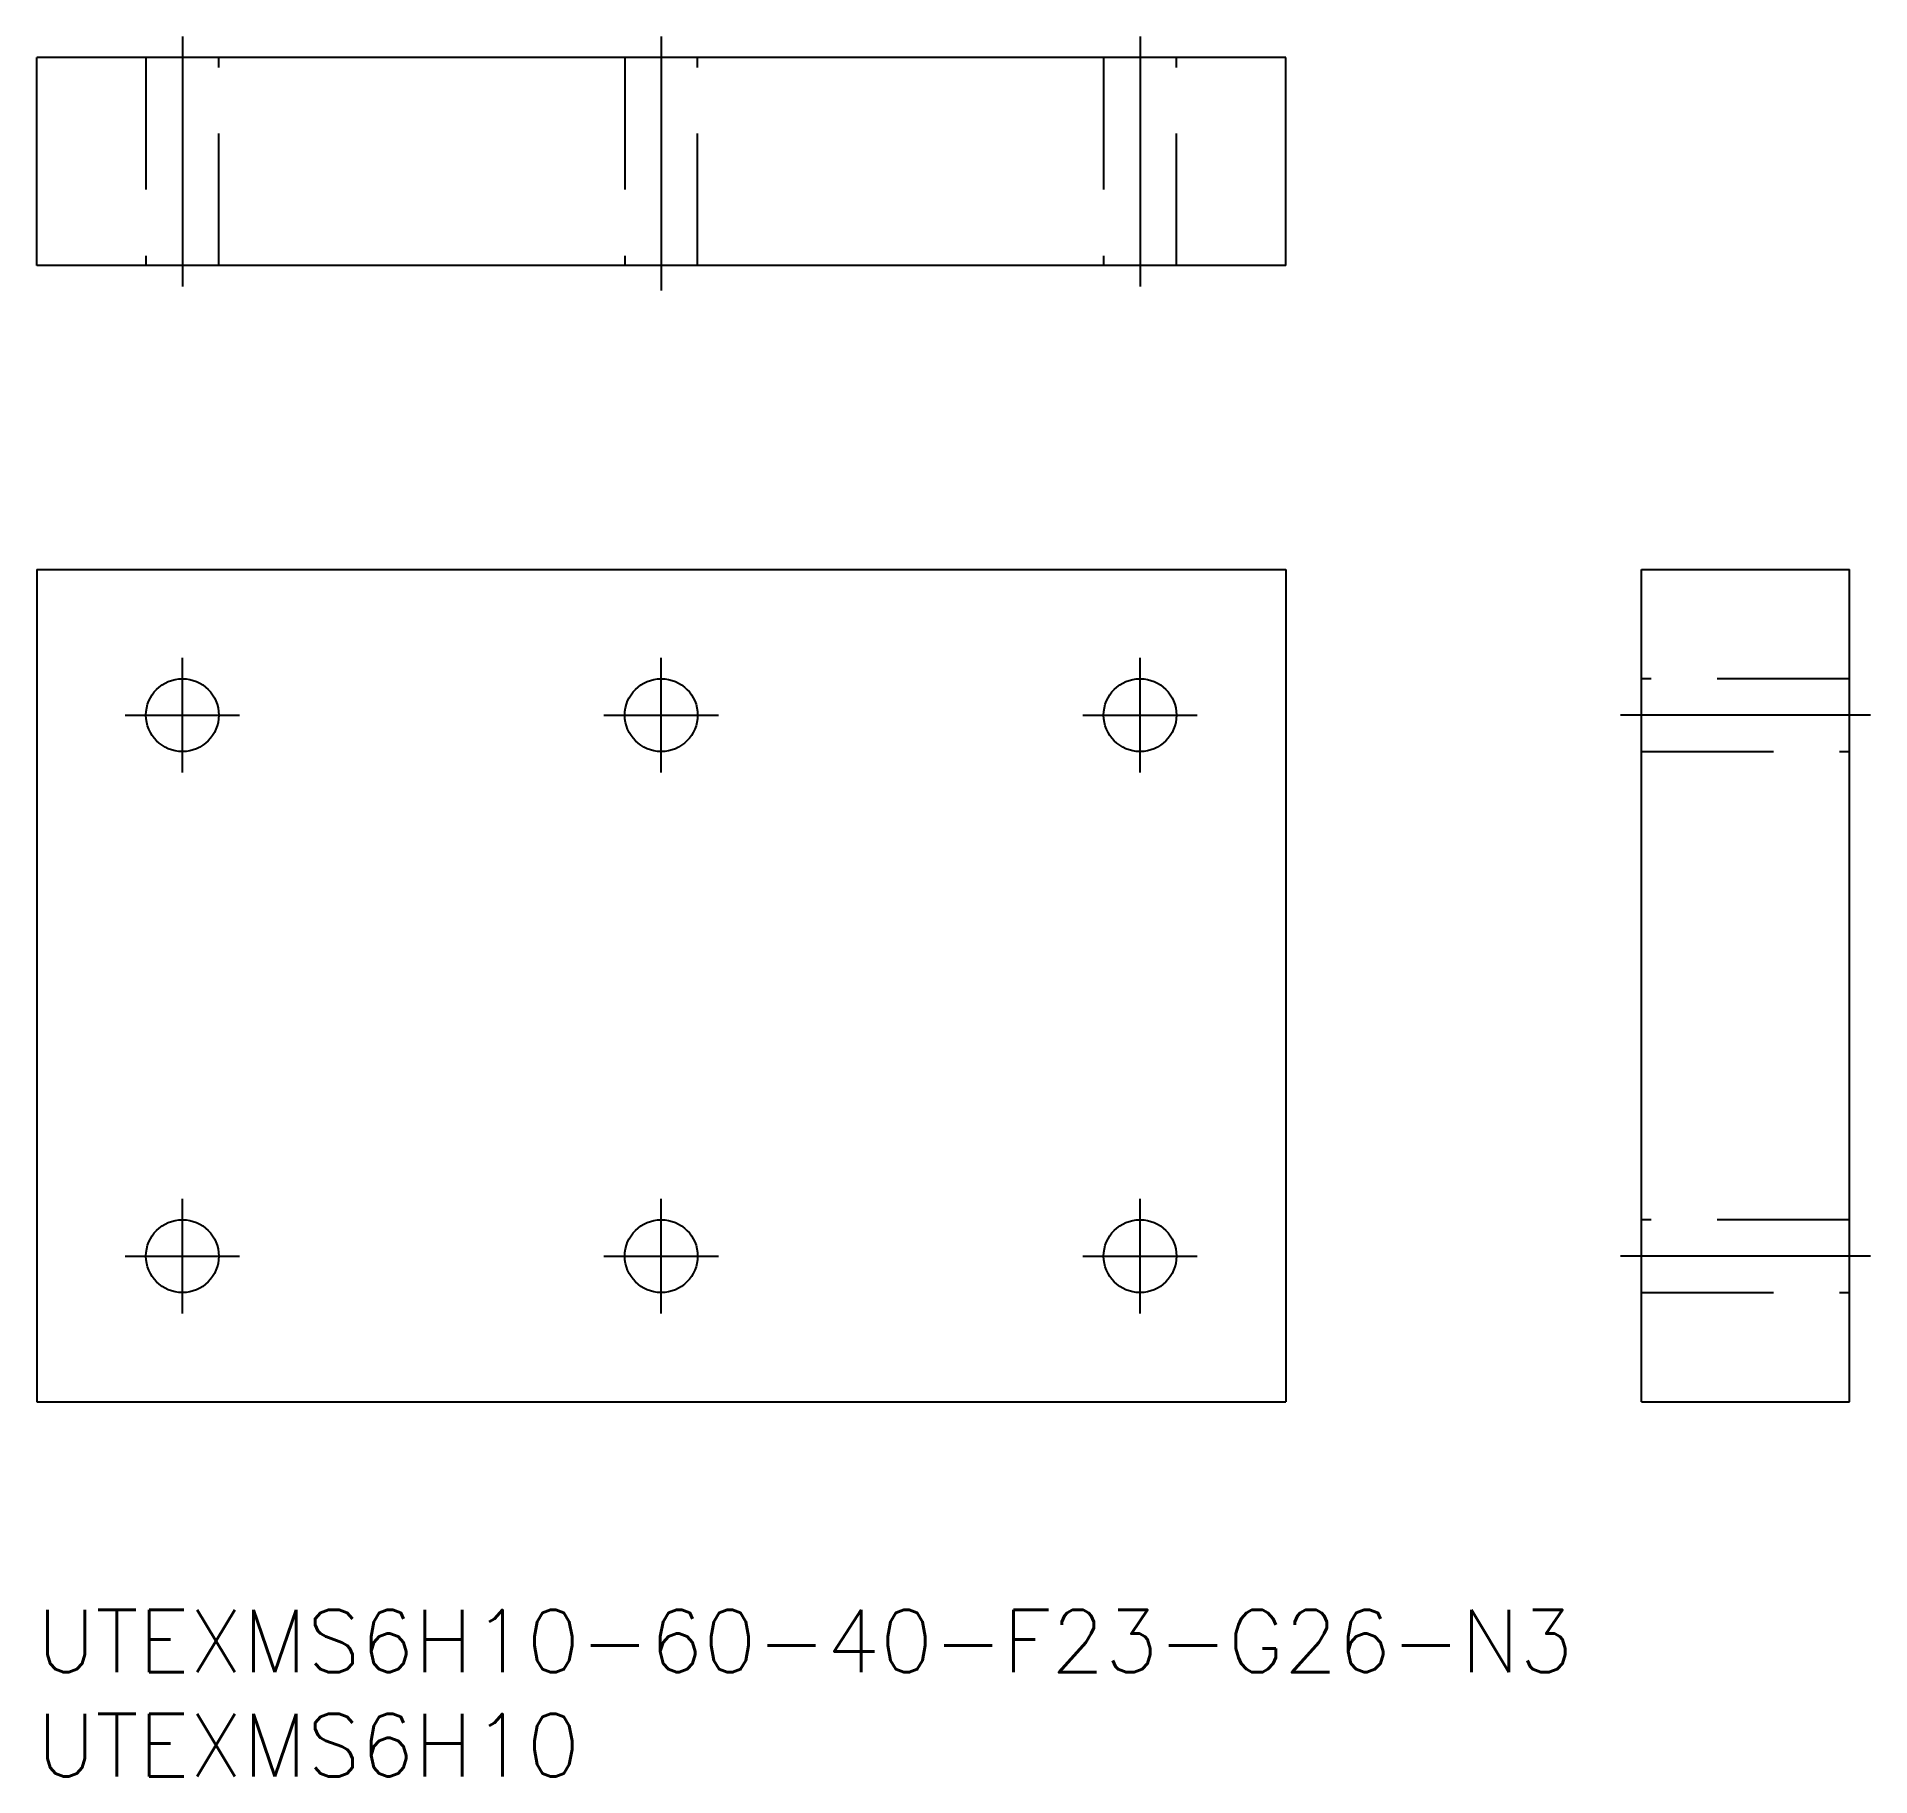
# Model space of a CAD drawing. Extents: x 0 to 88.1, y -8 to 75.6.
import ezdxf

# ---------------------------------------------------------------- set-up
doc = ezdxf.new("R2010")
doc.units = 0
doc.header["$LTSCALE"] = 0.5
doc.linetypes.add('CENTER', pattern=[50.8, 31.75, -6.35, 6.35, -6.35])
doc.linetypes.add('DASHED', pattern=[19.05, 12.7, -6.35])
for name, color, linetype in [('MSM_CENTER', 1, 'CENTER'), ('MSM_CONTINUOUS', 7, 'CONTINUOUS'), ('MSM_DASHED', 4, 'DASHED'), ('MSM_PART_NUMBER', 7, 'CONTINUOUS')]:
    doc.layers.add(name, color=color, linetype=linetype)
doc.styles.get("Standard").update_dxf_attribs({"font": 'txt.shx', "height": 1, "bigfont": 'bigfont.shx'})

# ---------------------------------------------------------------- blocks, each defined once
blk = doc.blocks.new('*U17')
at = {"layer": 'MSM_PART_NUMBER'}
blk.add_text('UTEXMS6H10-60-40-F23-G26-N3', height=3, dxfattribs=at).set_placement((0, -3))
blk = doc.blocks.new('*U18')
at = {"layer": 'MSM_PART_NUMBER'}
blk.add_text('UTEXMS6H10', height=3, dxfattribs=at).set_placement((0, -8))

msp = doc.modelspace()

# ---------------------------------------------------------------- linework, layer by layer
at = {"layer": 'MSM_CENTER'}
for p, q in [((7, 75.606), (7, 63.606)), ((30, 75.606), (30, 63.406)), ((53, 75.606), (53, 63.606)), ((7, 40.25), (7, 45.75)), ((30, 40.25), (30, 45.75)), ((53, 40.25), (53, 45.75)), ((4.25, 43), (9.75, 43)), ((27.25, 43), (32.75, 43)), ((50.25, 43), (55.75, 43)), ((88.079, 43), (76.079, 43)), ((7, 14.25), (7, 19.75)), ((30, 14.25), (30, 19.75)), ((53, 14.25), (53, 19.75)), ((4.25, 17), (9.75, 17)), ((27.25, 17), (32.75, 17)), ((50.25, 17), (55.75, 17)), ((88.079, 17), (76.079, 17))]:
    msp.add_line(p, q, dxfattribs=at)
at = {"layer": 'MSM_CONTINUOUS'}
for p, q in [((0, 64.606), (0, 74.606)), ((60, 74.606), (0, 74.606)), ((60, 64.606), (60, 74.606)), ((60, 64.606), (0, 64.606)), ((0, 50), (0, 10)), ((0, 50), (60, 50)), ((60, 50), (60, 10)), ((77.079, 50), (87.079, 50)), ((77.079, 10), (77.079, 50)), ((87.079, 10), (87.079, 50)), ((0, 10), (60, 10)), ((77.079, 10), (87.079, 10))]:
    msp.add_line(p, q, dxfattribs=at)
for centre in [(7, 43), (30, 43), (53, 43), (7, 17), (30, 17), (53, 17)]:
    msp.add_circle(centre, 1.75, dxfattribs=at)
at = {"layer": 'MSM_DASHED'}
for p, q in [((5.25, 74.606), (5.25, 64.606)), ((8.75, 64.606), (8.75, 74.606)), ((28.25, 74.606), (28.25, 64.606)), ((31.75, 64.606), (31.75, 74.606)), ((51.25, 74.606), (51.25, 64.606)), ((54.75, 64.606), (54.75, 74.606)), ((87.079, 44.75), (77.079, 44.75)), ((77.079, 41.25), (87.079, 41.25)), ((87.079, 18.75), (77.079, 18.75)), ((77.079, 15.25), (87.079, 15.25))]:
    msp.add_line(p, q, dxfattribs=at)

# ---------------------------------------------------------------- block references
at = {"layer": 'MSM_CONTINUOUS'}
for name in ['*U17', '*U18']:
    msp.add_blockref(name, (0, 0), dxfattribs=at)

doc.saveas('drawing.dxf')
